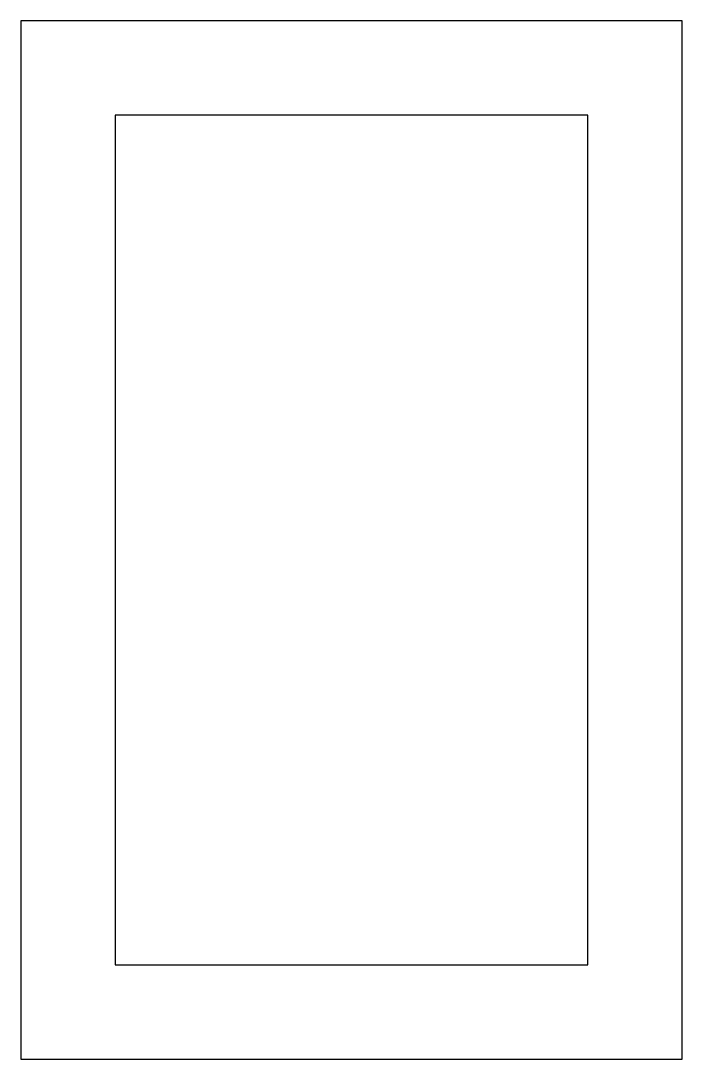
# Model space of a CAD drawing. Header units: metres. Extents: x 0 to 3.5, y 0 to 5.5.
import ezdxf

# ---------------------------------------------------------------- set-up
doc = ezdxf.new("R2010")
doc.units = ezdxf.units.M

msp = doc.modelspace()

# ---------------------------------------------------------------- linework, layer by layer
at = {"layer": 'POST'}
for p, q in [((3.5, 5.5), (0, 5.5)), ((0, 5.5), (0, 0)), ((3.5, 0), (3.5, 5.5)), ((0, 0), (3.5, 0))]:
    msp.add_line(p, q, dxfattribs=at)
at = {"layer": 'TENON'}
for p, q in [((3, 5), (0.5, 5)), ((0.5, 5), (0.5, 0.5)), ((3, 0.5), (3, 5)), ((0.5, 0.5), (3, 0.5))]:
    msp.add_line(p, q, dxfattribs=at)

doc.saveas('drawing.dxf')
